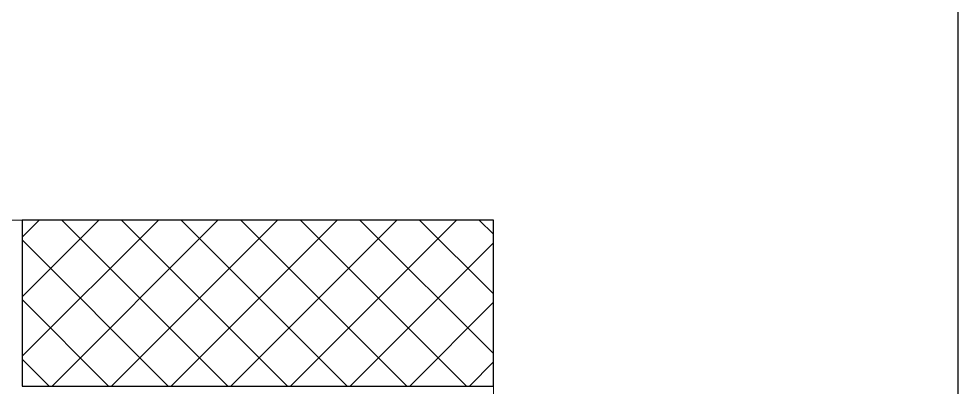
# Model space of a CAD drawing. Header units: millimetres. Extents: x 0 to 145404, y 0 to 194550.
# Drawn here: x 46034 to 46175.5, y 95780.9 to 95836.4 of the extents above; entities that cross this region are included whole.
import ezdxf

# ---------------------------------------------------------------- set-up
doc = ezdxf.new("R2010")
doc.units = ezdxf.units.MM
for name, color, linetype, lineweight in [('АР - детали окон', 152, 'Continuous', 0), ('АР - Наружная стена', 144, 'Continuous', 30), ('АР - Окна', 150, 'Continuous', 9), ('АР - утеплитель', 40, 'Continuous', 30), ('АР - утеплитель - штриховка', 30, 'Continuous', 0)]:
    doc.layers.add(name, color=color, linetype=linetype, lineweight=lineweight)

# ---------------------------------------------------------------- blocks, each defined once
blk = doc.blocks.new('блок балконный дверной с проходом 750мм')
at = {"layer": 'АР - утеплитель - штриховка'}
h = blk.add_hatch(dxfattribs=at)
h.set_pattern_fill('ANSI37', color=256, scale=2, angle=360)
h.set_pattern_definition([(44.99999999999999, (-2619453.436677077, 1661577.841544422), (-4.490128060534574, 4.490128060534577), []), (134.9999999999999, (-2619453.436677077, 1661577.841544422), (-4.490128060534578, -4.490128060534573), [])])
h.paths.add_polyline_path([(-25.00015833203361, 8.999632776683683), (-0.0002799013527692296, 8.999632776683683), (-0.0002799008871079423, 79.99950333042554), (-25.00015833203361, 79.99950333042554)])
at = {"layer": 'АР - детали окон', "color": 251}
blk.add_lwpolyline([(-950.000098820652, 79.99791722252277), (-900.000098820652, 79.99791722252277), (-900.000098820652, 149.9979172225228), (-50.00009882065217, 149.9979172225228), (-50.00009882065217, 79.99791722252277), (-9.882065216970659e-05, 79.99791722252277), (-9.882065216970659e-05, -250.0020827774772), (-950.000098820652, -250.0020827774771)], close=True, dxfattribs=at)
at = {"layer": 'АР - детали окон', "color": 252, "linetype": 'Continuous', "ltscale": 0.5, "flags": 128}
blk.add_lwpolyline([(-0.0002799008871079423, 79.9997283817863), (-950.000098820652, 79.99791722205711)], dxfattribs=at)
at = {"layer": 'АР - утеплитель', "color": 2}
blk.add_lwpolyline([(-0.0002799008871079423, 8.999632776214384), (-25.00015833110228, 8.999632776447214), (-25.00015833110228, 79.99950333018907), (-0.0002799008871079423, 79.9995033304219)], close=True, dxfattribs=at)
blk = doc.blocks.new('Квартира 1К 6300 тип 36')
at = {"layer": 'АР - Наружная стена'}
blk.add_lwpolyline([(6050.000000003725, 3209.999999996275), (6050.000000002794, 6499.999999997206), (5650.000000002794, 6499.999999997206), (5650.000000003725, 3209.999999996275)], close=True, dxfattribs=at)
at = {"layer": 'АР - Окна', "xscale": -1, "rotation": 270}
blk.add_blockref('блок балконный дверной с проходом 750мм', (5900.002082780004, 5260.000098817982), dxfattribs=at)
blk = doc.blocks.new('V_Section_3')
blk.add_blockref('Квартира 1К 6300 тип 36', (8949.999999371357, -12799.99999999534))

msp = doc.modelspace()

# ---------------------------------------------------------------- block references
msp.add_blockref('V_Section_3', (31175.46006017162, 103346.1139150943, 1.056413898744269e-07))

doc.saveas('drawing.dxf')
